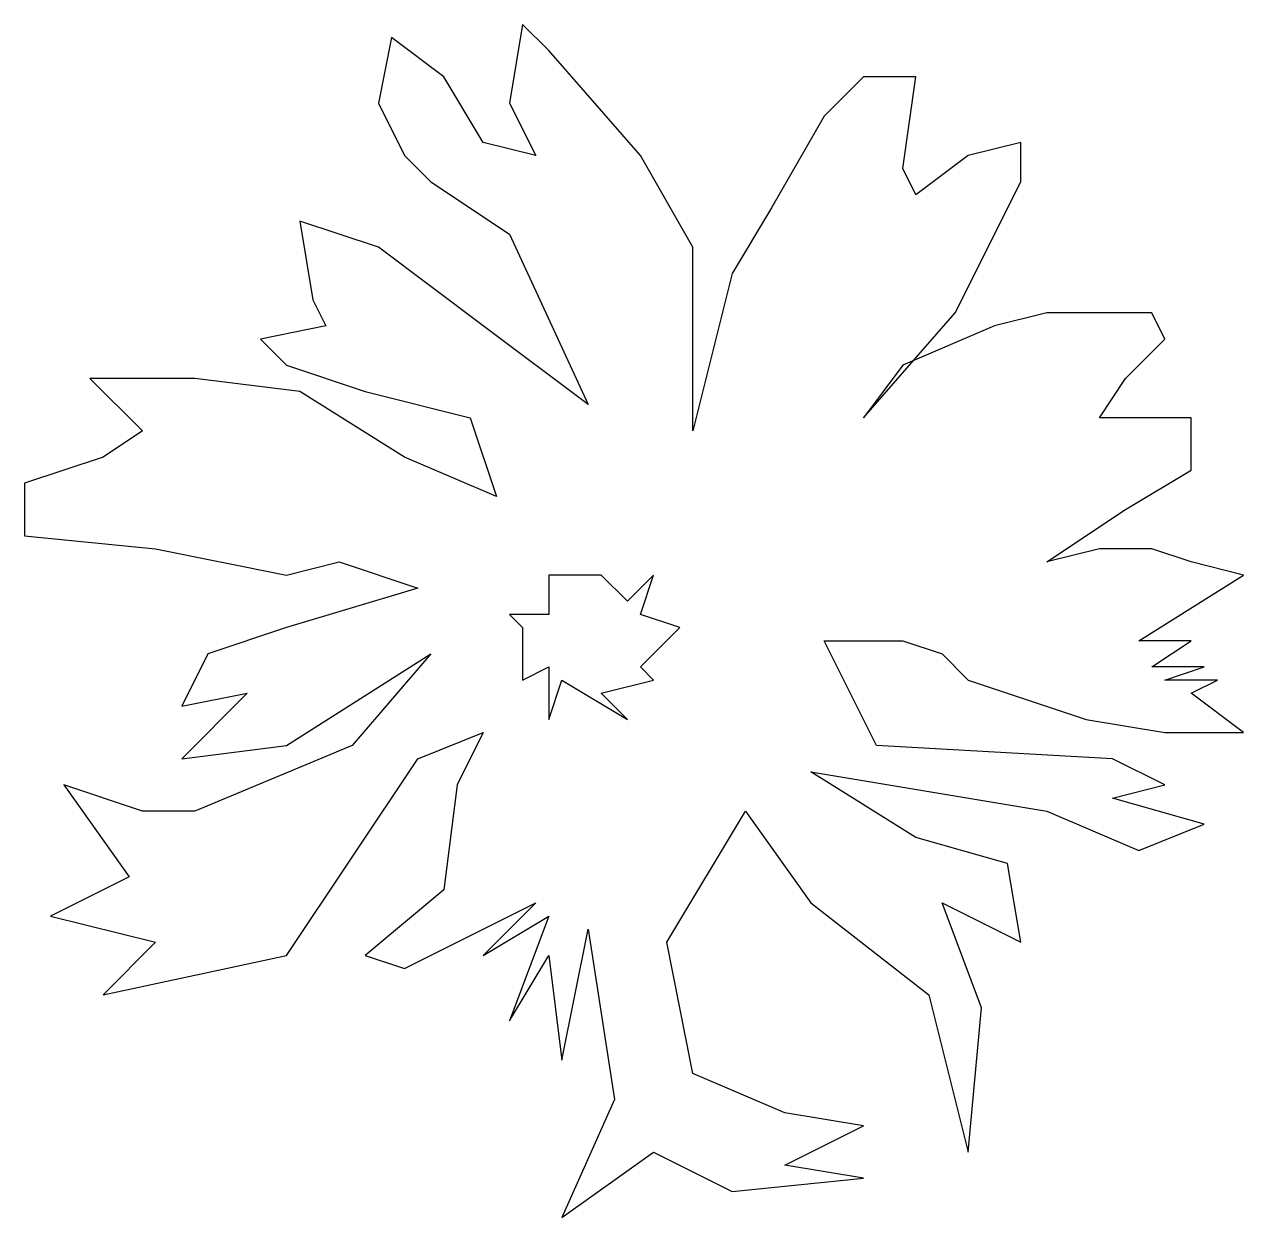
# Model space of a CAD drawing. Extents: x -5.3 to 5.9, y -5.3 to 5.6.
import ezdxf

# ---------------------------------------------------------------- set-up
doc = ezdxf.new("R2010")
doc.units = 0
doc.layers.get('0').update_dxf_attribs({"color": 94, "linetype": 'CONTINUOUS'})

msp = doc.modelspace()

# ---------------------------------------------------------------- linework, layer by layer
at = {"color": 0}
for p, q in [((-0.72, 5.64), (-0.84, 4.92)), ((-0.48, 5.4), (-0.72, 5.64)), ((-1.92, 5.52), (-2.04, 4.92)), ((-1.44, 5.16), (-1.92, 5.52)), ((0.36, 4.44), (-0.48, 5.4)), ((-1.08, 4.56), (-1.44, 5.16)), ((2.4, 5.16), (2.04, 4.8)), ((2.88, 5.16), (2.4, 5.16)), ((2.76, 4.32), (2.88, 5.16)), ((-2.04, 4.92), (-1.8, 4.44)), ((-0.84, 4.92), (-0.6, 4.44)), ((2.04, 4.8), (1.56, 3.96)), ((-0.6, 4.44), (-1.08, 4.56)), ((3.84, 4.56), (3.36, 4.44)), ((3.84, 4.2), (3.84, 4.56)), ((-1.8, 4.44), (-1.56, 4.2)), ((0.84, 3.6), (0.36, 4.44)), ((3.36, 4.44), (2.88, 4.08)), ((2.88, 4.08), (2.76, 4.32)), ((-1.56, 4.2), (-0.84, 3.72)), ((3.24, 3), (3.84, 4.2)), ((1.56, 3.96), (1.2, 3.36)), ((-2.04, 3.6), (-2.76, 3.84)), ((-2.76, 3.84), (-2.64, 3.12)), ((-0.84, 3.72), (-0.12, 2.16)), ((-1.08, 2.88), (-2.04, 3.6)), ((0.84, 2.52), (0.84, 3.6)), ((1.2, 3.36), (0.84, 1.92)), ((-2.64, 3.12), (-2.52, 2.88)), ((2.4, 2.04), (3.24, 3)), ((4.08, 3), (3.6, 2.88)), ((5.04, 3), (4.08, 3)), ((5.16, 2.76), (5.04, 3)), ((-2.52, 2.88), (-3.12, 2.76)), ((-0.12, 2.16), (-1.08, 2.88)), ((3.6, 2.88), (2.76, 2.52)), ((-3.12, 2.76), (-2.88, 2.52)), ((4.8, 2.4), (5.16, 2.76)), ((-2.88, 2.52), (-2.16, 2.28)), ((0.84, 1.92), (0.84, 2.52)), ((2.76, 2.52), (2.4, 2.04)), ((-3.72, 2.4), (-4.68, 2.4)), ((-4.68, 2.4), (-4.2, 1.92)), ((-2.76, 2.28), (-3.72, 2.4)), ((4.56, 2.04), (4.8, 2.4)), ((-1.8, 1.68), (-2.76, 2.28)), ((-2.16, 2.28), (-1.2, 2.04)), ((-1.2, 2.04), (-0.96, 1.32)), ((5.28, 2.04), (4.56, 2.04)), ((5.4, 2.04), (5.28, 2.04)), ((5.4, 1.56), (5.4, 2.04)), ((-4.2, 1.92), (-4.56, 1.68)), ((-4.56, 1.68), (-5.28, 1.44)), ((-0.96, 1.32), (-1.8, 1.68)), ((4.8, 1.2), (5.4, 1.56)), ((-5.28, 1.44), (-5.28, 0.96)), ((4.08, 0.72), (4.8, 1.2)), ((-5.28, 0.96), (-4.08, 0.84)), ((-4.08, 0.84), (-2.88, 0.6)), ((4.56, 0.84), (4.08, 0.72)), ((5.04, 0.84), (4.56, 0.84)), ((5.4, 0.72), (5.04, 0.84)), ((-2.88, 0.6), (-2.4, 0.72)), ((-2.4, 0.72), (-1.68, 0.48)), ((5.88, 0.6), (5.4, 0.72)), ((0, 0.6), (-0.48, 0.6)), ((-0.48, 0.6), (-0.48, 0.24)), ((0.24, 0.36), (0, 0.6)), ((0.48, 0.6), (0.24, 0.36)), ((0.36, 0.24), (0.48, 0.6)), ((4.92, 0), (5.88, 0.6)), ((-1.68, 0.48), (-2.88, 0.12)), ((-0.48, 0.24), (-0.84, 0.24)), ((-0.84, 0.24), (-0.72, 0.12)), ((0.72, 0.12), (0.36, 0.24)), ((-2.88, 0.12), (-3.6, -0.12)), ((-0.72, 0.12), (-0.72, -0.36)), ((0.36, -0.24), (0.72, 0.12)), ((2.04, 0), (2.76, 0)), ((2.52, -0.96), (2.04, 0)), ((2.76, 0), (3.12, -0.12)), ((5.4, 0), (4.92, 0)), ((5.04, -0.24), (5.4, 0)), ((-3.6, -0.12), (-3.84, -0.6)), ((-2.88, -0.96), (-1.56, -0.12)), ((-1.56, -0.12), (-2.28, -0.96)), ((3.12, -0.12), (3.36, -0.36)), ((-0.72, -0.36), (-0.48, -0.24)), ((-0.48, -0.24), (-0.48, -0.72)), ((0.48, -0.36), (0.36, -0.24)), ((5.52, -0.24), (5.04, -0.24)), ((5.16, -0.36), (5.52, -0.24)), ((-0.48, -0.72), (-0.36, -0.36)), ((-0.36, -0.36), (0.24, -0.72)), ((0, -0.48), (0.48, -0.36)), ((3.36, -0.36), (4.44, -0.72)), ((5.64, -0.36), (5.16, -0.36)), ((5.4, -0.48), (5.64, -0.36)), ((-3.84, -0.6), (-3.24, -0.48)), ((-3.24, -0.48), (-3.84, -1.08)), ((0.24, -0.72), (0, -0.48)), ((5.88, -0.84), (5.4, -0.48)), ((4.44, -0.72), (5.16, -0.84)), ((-1.68, -1.08), (-1.08, -0.84)), ((-1.08, -0.84), (-1.32, -1.32)), ((5.16, -0.84), (5.88, -0.84)), ((-3.84, -1.08), (-2.88, -0.96)), ((-2.28, -0.96), (-3.72, -1.56)), ((4.68, -1.08), (2.52, -0.96)), ((-2.88, -2.88), (-1.68, -1.08)), ((5.16, -1.32), (4.68, -1.08)), ((2.88, -1.8), (1.92, -1.2)), ((1.92, -1.2), (4.08, -1.56)), ((-4.2, -1.56), (-4.92, -1.32)), ((-4.92, -1.32), (-4.32, -2.16)), ((-1.32, -1.32), (-1.44, -2.28)), ((4.68, -1.44), (5.16, -1.32)), ((5.52, -1.68), (4.68, -1.44)), ((-3.72, -1.56), (-4.2, -1.56)), ((0.6, -2.76), (1.32, -1.56)), ((1.32, -1.56), (1.92, -2.4)), ((4.08, -1.56), (4.92, -1.92)), ((4.92, -1.92), (5.52, -1.68)), ((3.72, -2.04), (2.88, -1.8)), ((3.84, -2.76), (3.72, -2.04)), ((-4.32, -2.16), (-5.04, -2.52)), ((-1.44, -2.28), (-2.16, -2.88)), ((-1.8, -3), (-0.6, -2.4)), ((-0.6, -2.4), (-1.08, -2.88)), ((1.92, -2.4), (3, -3.24)), ((3.48, -3.36), (3.12, -2.4)), ((3.12, -2.4), (3.84, -2.76)), ((-5.04, -2.52), (-4.08, -2.76)), ((-1.08, -2.88), (-0.48, -2.52)), ((-0.48, -2.52), (-0.84, -3.48)), ((-0.36, -3.84), (-0.12, -2.64)), ((-0.12, -2.64), (0.12, -4.2)), ((-4.08, -2.76), (-4.56, -3.24)), ((0.84, -3.96), (0.6, -2.76)), ((-4.56, -3.24), (-2.88, -2.88)), ((-2.16, -2.88), (-1.8, -3)), ((-0.84, -3.48), (-0.48, -2.88)), ((-0.48, -2.88), (-0.36, -3.84)), ((3, -3.24), (3.36, -4.68)), ((3.36, -4.68), (3.48, -3.36)), ((1.68, -4.32), (0.84, -3.96)), ((0.12, -4.2), (-0.36, -5.28)), ((2.4, -4.44), (1.68, -4.32)), ((1.68, -4.8), (2.4, -4.44)), ((-0.36, -5.28), (0.48, -4.68)), ((0.48, -4.68), (1.2, -5.04)), ((2.4, -4.92), (1.68, -4.8)), ((1.2, -5.04), (2.4, -4.92))]:
    msp.add_line(p, q, dxfattribs=at)

doc.saveas('drawing.dxf')
